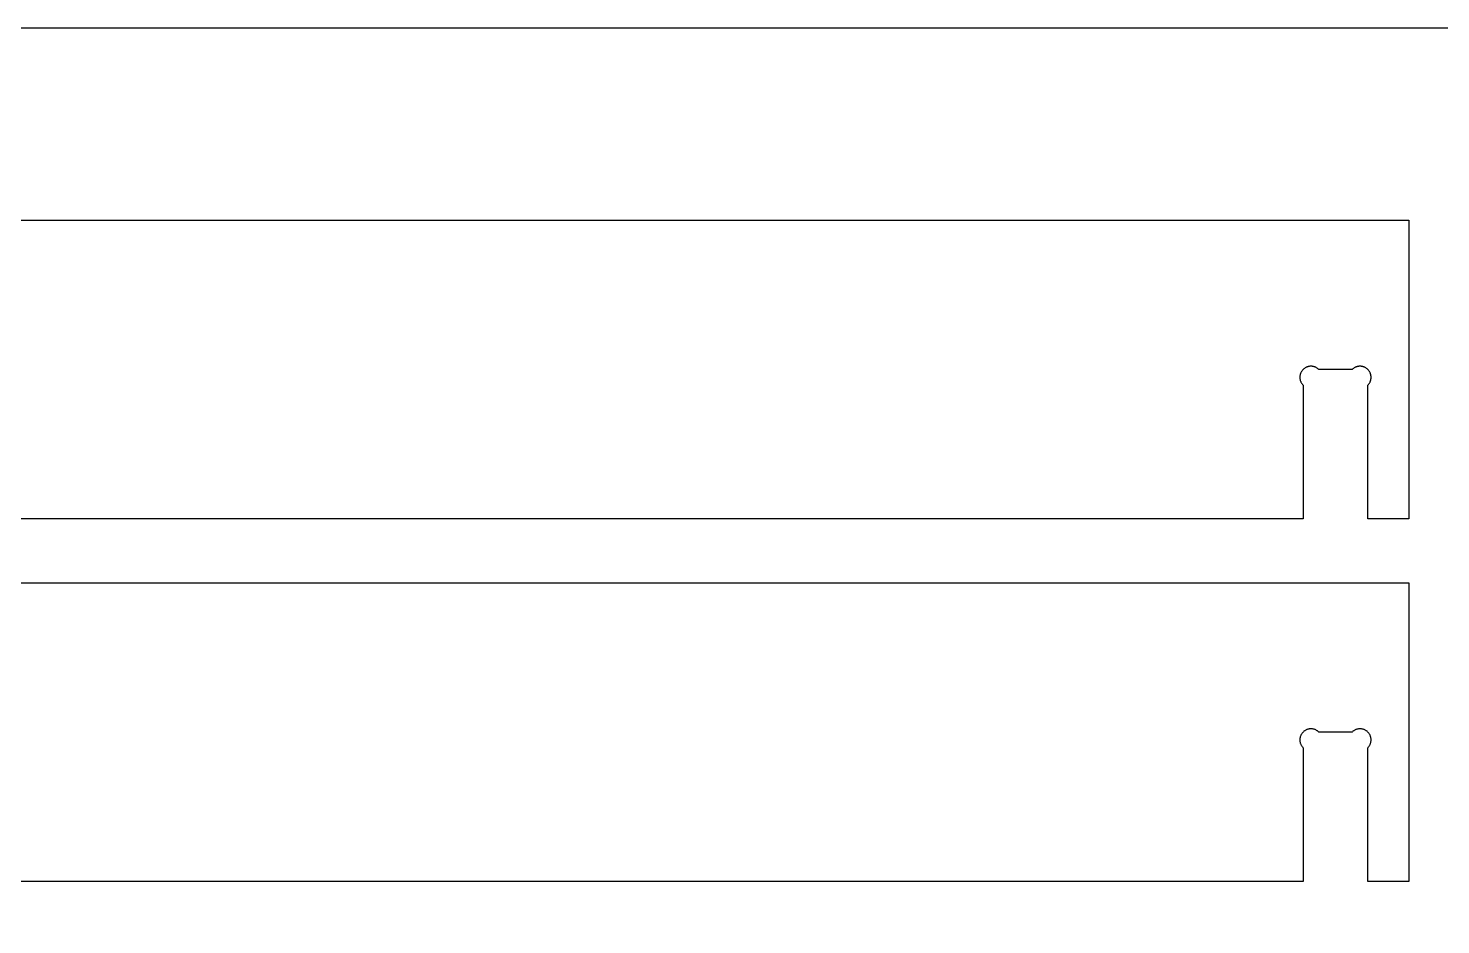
# Model space of a CAD drawing. Header units: inches. Extents: x 0 to 96, y 0 to 48.
# Drawn here: x 16.56 to 33.12, y 37.49 to 48 of the extents above; entities that cross this region are included whole.
import ezdxf

# ---------------------------------------------------------------- set-up
doc = ezdxf.new("R2010")
doc.units = ezdxf.units.IN
doc.header["$MEASUREMENT"] = 0
doc.layers.add('CUT_OUTSIDE', color=1, linetype='Continuous')
doc.layers.add('SHEET_REF_DO_NOT_CUT', color=8, linetype='Continuous')

msp = doc.modelspace()

# ---------------------------------------------------------------- linework, layer by layer
at = {"layer": 'CUT_OUTSIDE'}
for points in [[(0.75, 45.75), (32.75, 45.75), (32.75, 42.25), (32.27, 42.25), (32.27, 43.8162), (32.2744, 43.8208), (32.2786, 43.8256), (32.2825, 43.8306), (32.2862, 43.8359), (32.2896, 43.8412), (32.2927, 43.8468), (32.2956, 43.8525), (32.2982, 43.8583), (32.3005, 43.8643), (32.3025, 43.8703), (32.3042, 43.8765), (32.3056, 43.8827), (32.3067, 43.889), (32.3075, 43.8953), (32.3079, 43.9017), (32.3081, 43.9081), (32.3079, 43.9145), (32.3075, 43.9208), (32.3067, 43.9272), (32.3056, 43.9334), (32.3042, 43.9397), (32.3025, 43.9458), (32.3005, 43.9519), (32.2982, 43.9578), (32.2956, 43.9637), (32.2927, 43.9694), (32.2896, 43.9749), (32.2862, 43.9803), (32.2825, 43.9855), (32.2786, 43.9905), (32.2744, 43.9954), (32.27, 44), (32.2654, 44.0044), (32.2605, 44.0086), (32.2555, 44.0125), (32.2503, 44.0162), (32.2449, 44.0196), (32.2394, 44.0227), (32.2337, 44.0256), (32.2278, 44.0282), (32.2219, 44.0305), (32.2158, 44.0325), (32.2097, 44.0342), (32.2034, 44.0356), (32.1972, 44.0367), (32.1908, 44.0375), (32.1845, 44.0379), (32.1781, 44.0381), (32.1717, 44.0379), (32.1653, 44.0375), (32.159, 44.0367), (32.1527, 44.0356), (32.1465, 44.0342), (32.1403, 44.0325), (32.1343, 44.0305), (32.1283, 44.0282), (32.1225, 44.0256), (32.1168, 44.0227), (32.1112, 44.0196), (32.1059, 44.0162), (32.1006, 44.0125), (32.0956, 44.0086), (32.0908, 44.0044), (32.0862, 44), (31.6948, 44), (31.6902, 44.0044), (31.6854, 44.0086), (31.6804, 44.0125), (31.6751, 44.0162), (31.6698, 44.0196), (31.6642, 44.0227), (31.6585, 44.0256), (31.6527, 44.0282), (31.6467, 44.0305), (31.6407, 44.0325), (31.6345, 44.0342), (31.6283, 44.0356), (31.622, 44.0367), (31.6157, 44.0375), (31.6093, 44.0379), (31.6029, 44.0381), (31.5965, 44.0379), (31.5902, 44.0375), (31.5838, 44.0367), (31.5776, 44.0356), (31.5713, 44.0342), (31.5652, 44.0325), (31.5591, 44.0305), (31.5532, 44.0282), (31.5473, 44.0256), (31.5416, 44.0227), (31.5361, 44.0196), (31.5307, 44.0162), (31.5255, 44.0125), (31.5205, 44.0086), (31.5156, 44.0044), (31.511, 44), (31.5066, 43.9954), (31.5024, 43.9905), (31.4985, 43.9855), (31.4948, 43.9803), (31.4914, 43.9749), (31.4883, 43.9694), (31.4854, 43.9637), (31.4828, 43.9578), (31.4805, 43.9519), (31.4785, 43.9458), (31.4768, 43.9397), (31.4754, 43.9334), (31.4743, 43.9272), (31.4735, 43.9208), (31.4731, 43.9145), (31.4729, 43.9081), (31.4731, 43.9017), (31.4735, 43.8953), (31.4743, 43.889), (31.4754, 43.8827), (31.4768, 43.8765), (31.4785, 43.8703), (31.4805, 43.8643), (31.4828, 43.8583), (31.4854, 43.8525), (31.4883, 43.8468), (31.4914, 43.8412), (31.4948, 43.8359), (31.4985, 43.8306), (31.5024, 43.8256), (31.5066, 43.8208), (31.511, 43.8162), (31.511, 42.25), (1.989, 42.25)], [(0.75, 41.5), (32.75, 41.5), (32.75, 38), (32.27, 38), (32.27, 39.5662), (32.2744, 39.5708), (32.2786, 39.5756), (32.2825, 39.5806), (32.2862, 39.5859), (32.2896, 39.5912), (32.2927, 39.5968), (32.2956, 39.6025), (32.2982, 39.6083), (32.3005, 39.6143), (32.3025, 39.6203), (32.3042, 39.6265), (32.3056, 39.6327), (32.3067, 39.639), (32.3075, 39.6453), (32.3079, 39.6517), (32.3081, 39.6581), (32.3079, 39.6645), (32.3075, 39.6708), (32.3067, 39.6772), (32.3056, 39.6834), (32.3042, 39.6897), (32.3025, 39.6958), (32.3005, 39.7019), (32.2982, 39.7078), (32.2956, 39.7137), (32.2927, 39.7194), (32.2896, 39.7249), (32.2862, 39.7303), (32.2825, 39.7355), (32.2786, 39.7405), (32.2744, 39.7454), (32.27, 39.75), (32.2654, 39.7544), (32.2605, 39.7586), (32.2555, 39.7625), (32.2503, 39.7662), (32.2449, 39.7696), (32.2394, 39.7727), (32.2337, 39.7756), (32.2278, 39.7782), (32.2219, 39.7805), (32.2158, 39.7825), (32.2097, 39.7842), (32.2034, 39.7856), (32.1972, 39.7867), (32.1908, 39.7875), (32.1845, 39.7879), (32.1781, 39.7881), (32.1717, 39.7879), (32.1653, 39.7875), (32.159, 39.7867), (32.1527, 39.7856), (32.1465, 39.7842), (32.1403, 39.7825), (32.1343, 39.7805), (32.1283, 39.7782), (32.1225, 39.7756), (32.1168, 39.7727), (32.1112, 39.7696), (32.1059, 39.7662), (32.1006, 39.7625), (32.0956, 39.7586), (32.0908, 39.7544), (32.0862, 39.75), (31.6948, 39.75), (31.6902, 39.7544), (31.6854, 39.7586), (31.6804, 39.7625), (31.6751, 39.7662), (31.6698, 39.7696), (31.6642, 39.7727), (31.6585, 39.7756), (31.6527, 39.7782), (31.6467, 39.7805), (31.6407, 39.7825), (31.6345, 39.7842), (31.6283, 39.7856), (31.622, 39.7867), (31.6157, 39.7875), (31.6093, 39.7879), (31.6029, 39.7881), (31.5965, 39.7879), (31.5902, 39.7875), (31.5838, 39.7867), (31.5776, 39.7856), (31.5713, 39.7842), (31.5652, 39.7825), (31.5591, 39.7805), (31.5532, 39.7782), (31.5473, 39.7756), (31.5416, 39.7727), (31.5361, 39.7696), (31.5307, 39.7662), (31.5255, 39.7625), (31.5205, 39.7586), (31.5156, 39.7544), (31.511, 39.75), (31.5066, 39.7454), (31.5024, 39.7405), (31.4985, 39.7355), (31.4948, 39.7303), (31.4914, 39.7249), (31.4883, 39.7194), (31.4854, 39.7137), (31.4828, 39.7078), (31.4805, 39.7019), (31.4785, 39.6958), (31.4768, 39.6897), (31.4754, 39.6834), (31.4743, 39.6772), (31.4735, 39.6708), (31.4731, 39.6645), (31.4729, 39.6581), (31.4731, 39.6517), (31.4735, 39.6453), (31.4743, 39.639), (31.4754, 39.6327), (31.4768, 39.6265), (31.4785, 39.6203), (31.4805, 39.6143), (31.4828, 39.6083), (31.4854, 39.6025), (31.4883, 39.5968), (31.4914, 39.5912), (31.4948, 39.5859), (31.4985, 39.5806), (31.5024, 39.5756), (31.5066, 39.5708), (31.511, 39.5662), (31.511, 38), (1.989, 38)]]:
    msp.add_lwpolyline(points, dxfattribs=at)
at = {"layer": 'SHEET_REF_DO_NOT_CUT'}
msp.add_lwpolyline([(0, 0), (96, 0), (96, 48), (0, 48)], close=True, dxfattribs=at)

doc.saveas('drawing.dxf')
